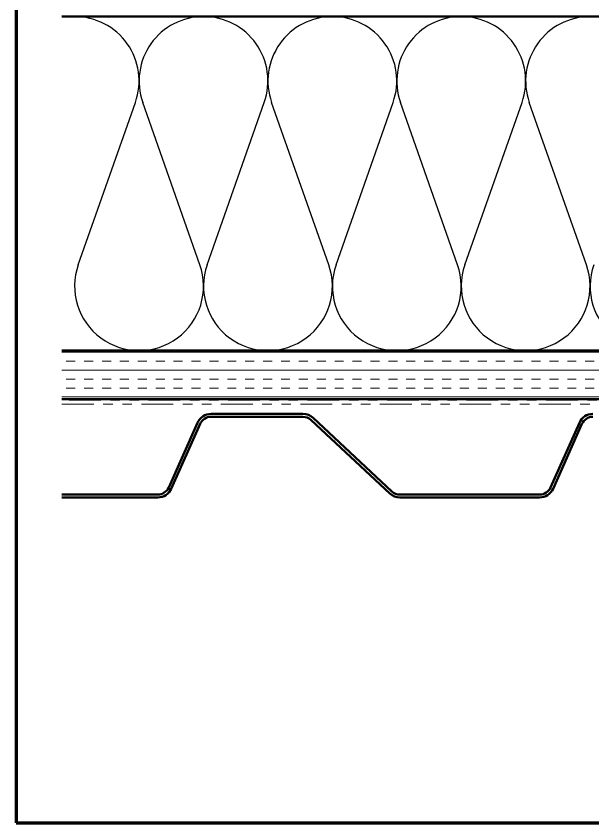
# Model space of a CAD drawing. Header units: inches. Extents: x 0.6 to 33.4, y 0.6 to 21.4.
# Drawn here: x 0.6 to 6.64, y 0.6 to 9.05 of the extents above; entities that cross this region are included whole.
import ezdxf

# ---------------------------------------------------------------- set-up
doc = ezdxf.new("R2010")
doc.units = ezdxf.units.IN
doc.header["$LTSCALE"] = 2
doc.header["$MEASUREMENT"] = 0
doc.linetypes.add('DOUBLE_DASH_CHAIN', pattern=[1.2403, 0.6614, -0.0827, 0.1654, -0.0827, 0.1654, -0.0827])
for name, color, linetype, lineweight in [('Border (ANSI)', 7, 'Continuous', 70), ('Hatch (ANSI)', 7, 'Continuous', 18), ('Sketch Geometry (ANSI)', 7, 'Continuous', 25), ('Visible (ANSI)', 7, 'Continuous', 50)]:
    doc.layers.add(name, color=color, linetype=linetype, lineweight=lineweight)

# ---------------------------------------------------------------- blocks, each defined once
blk = doc.blocks.new('Borders ATAS A Border')
at = {"layer": 'Border (ANSI)'}
for p, q in [((0.3, 10.7), (0.3, 0.3)), ((0.3, 0.3), (16.7, 0.3))]:
    blk.add_line(p, q, dxfattribs=at)

msp = doc.modelspace()

# ---------------------------------------------------------------- hatches: boundary and pattern name
at = {"layer": 'Hatch (ANSI)', "true_color": 0x804000}
h = msp.add_hatch(dxfattribs=at)
h.set_pattern_fill('INSUL', color=36, scale=0.75, style=0)
h.paths.add_polyline_path([(1.0804, 5.0389), (14.34312, 5.0389), (14.34312, 5.5389), (1.0804, 5.5389)])

# ---------------------------------------------------------------- linework, layer by layer
at = {"layer": 'Sketch Geometry (ANSI)', "color": 150, "true_color": 0x0080ff}
for p, q in [((1.25134, 6.44782), (1.84989, 8.14999)), ((2.52489, 6.44782), (1.92634, 8.14999)), ((2.60134, 6.44782), (3.19989, 8.14999)), ((3.87489, 6.44782), (3.27634, 8.14999)), ((3.95134, 6.44782), (4.54989, 8.14999)), ((5.22489, 6.44782), (4.62634, 8.14999)), ((5.30134, 6.44782), (5.89989, 8.14999)), ((6.57489, 6.44782), (5.97634, 8.14999))]:
    msp.add_line(p, q, dxfattribs=at)
for centre, start, end in [((1.21312, 8.3739), 340.626098, 90), ((2.56312, 8.3739), 90, 199.373902), ((2.56312, 8.3739), 340.626098, 90), ((3.91312, 8.3739), 90, 199.373902), ((3.91312, 8.3739), 340.626098, 90), ((5.26312, 8.3739), 90, 199.373902), ((5.26312, 8.3739), 340.626098, 90), ((6.61312, 8.3739), 90, 199.373902), ((6.61312, 8.3739), 340.626098, 90), ((1.88812, 6.2239), 160.626098, 19.373902), ((3.23812, 6.2239), 160.626098, 19.373902), ((4.58812, 6.2239), 160.626098, 19.373902), ((5.93812, 6.2239), 160.626098, 19.373902), ((7.28812, 6.2239), 160.626098, 19.373902)]:
    msp.add_arc(centre, 0.675, start, end, dxfattribs=at)
at = {"layer": 'Visible (ANSI)', "color": 150, "true_color": 0x0080ff}
for p, q in [((1.0804, 9.0489), (9.31312, 9.0489)), ((9.31312, 5.5489), (1.0804, 5.5489))]:
    msp.add_line(p, q, dxfattribs=at)
at = {"layer": 'Visible (ANSI)', "color": 36, "true_color": 0x804000}
for p, q in [((1.0804, 5.5389), (14.34312, 5.5389)), ((14.84312, 5.0389), (1.0804, 5.0389))]:
    msp.add_line(p, q, dxfattribs=at)
at = {"layer": 'Visible (ANSI)', "color": 30, "linetype": 'DOUBLE_DASH_CHAIN', "lineweight": 18, "ltscale": 0.251638, "true_color": 0xff8000}
for p, q in [((14.81312, 5.0289), (1.0804, 5.0289)), ((1.0804, 4.9889), (14.81312, 4.9889))]:
    msp.add_line(p, q, dxfattribs=at)
at = {"layer": 'Visible (ANSI)', "color": 5, "true_color": 0x0000ff}
for p, q in [((3.6045, 4.8849), (2.64228, 4.8849)), ((2.64228, 4.8549), (3.6045, 4.8549)), ((3.68975, 4.82132), (4.51523, 4.05154)), ((4.53569, 4.07348), (3.71021, 4.84326)), ((2.50068, 4.79295), (2.19842, 4.11406)), ((2.22583, 4.10186), (2.52809, 4.78075)), ((6.50068, 4.79295), (6.19842, 4.11406)), ((6.22583, 4.10186), (6.52809, 4.78075)), ((2.08423, 4.0399), (1.0804, 4.0399)), ((1.0804, 4.0099), (2.08423, 4.0099)), ((6.08423, 4.0399), (4.62094, 4.0399)), ((4.62094, 4.0099), (6.08423, 4.0099))]:
    msp.add_line(p, q, dxfattribs=at)
for centre, radius, start, end in [((2.64228, 4.7299), 0.155, 90, 156), ((2.64228, 4.7299), 0.125, 90, 156), ((3.6045, 4.7299), 0.155, 47, 90), ((3.6045, 4.7299), 0.125, 47, 90), ((6.64228, 4.7299), 0.155, 90, 156), ((6.64228, 4.7299), 0.125, 90, 156), ((2.08423, 4.1649), 0.125, 270, 336), ((2.08423, 4.1649), 0.155, 270, 336), ((4.62094, 4.1649), 0.125, 227, 270), ((6.08423, 4.1649), 0.125, 270, 336), ((6.08423, 4.1649), 0.155, 270, 336), ((4.62094, 4.1649), 0.155, 227, 270)]:
    msp.add_arc(centre, radius, start, end, dxfattribs=at)

# ---------------------------------------------------------------- block references
at = {"xscale": 2, "yscale": 2, "zscale": 2}
msp.add_blockref('Borders ATAS A Border', (0, 0), dxfattribs=at)

doc.saveas('drawing.dxf')
